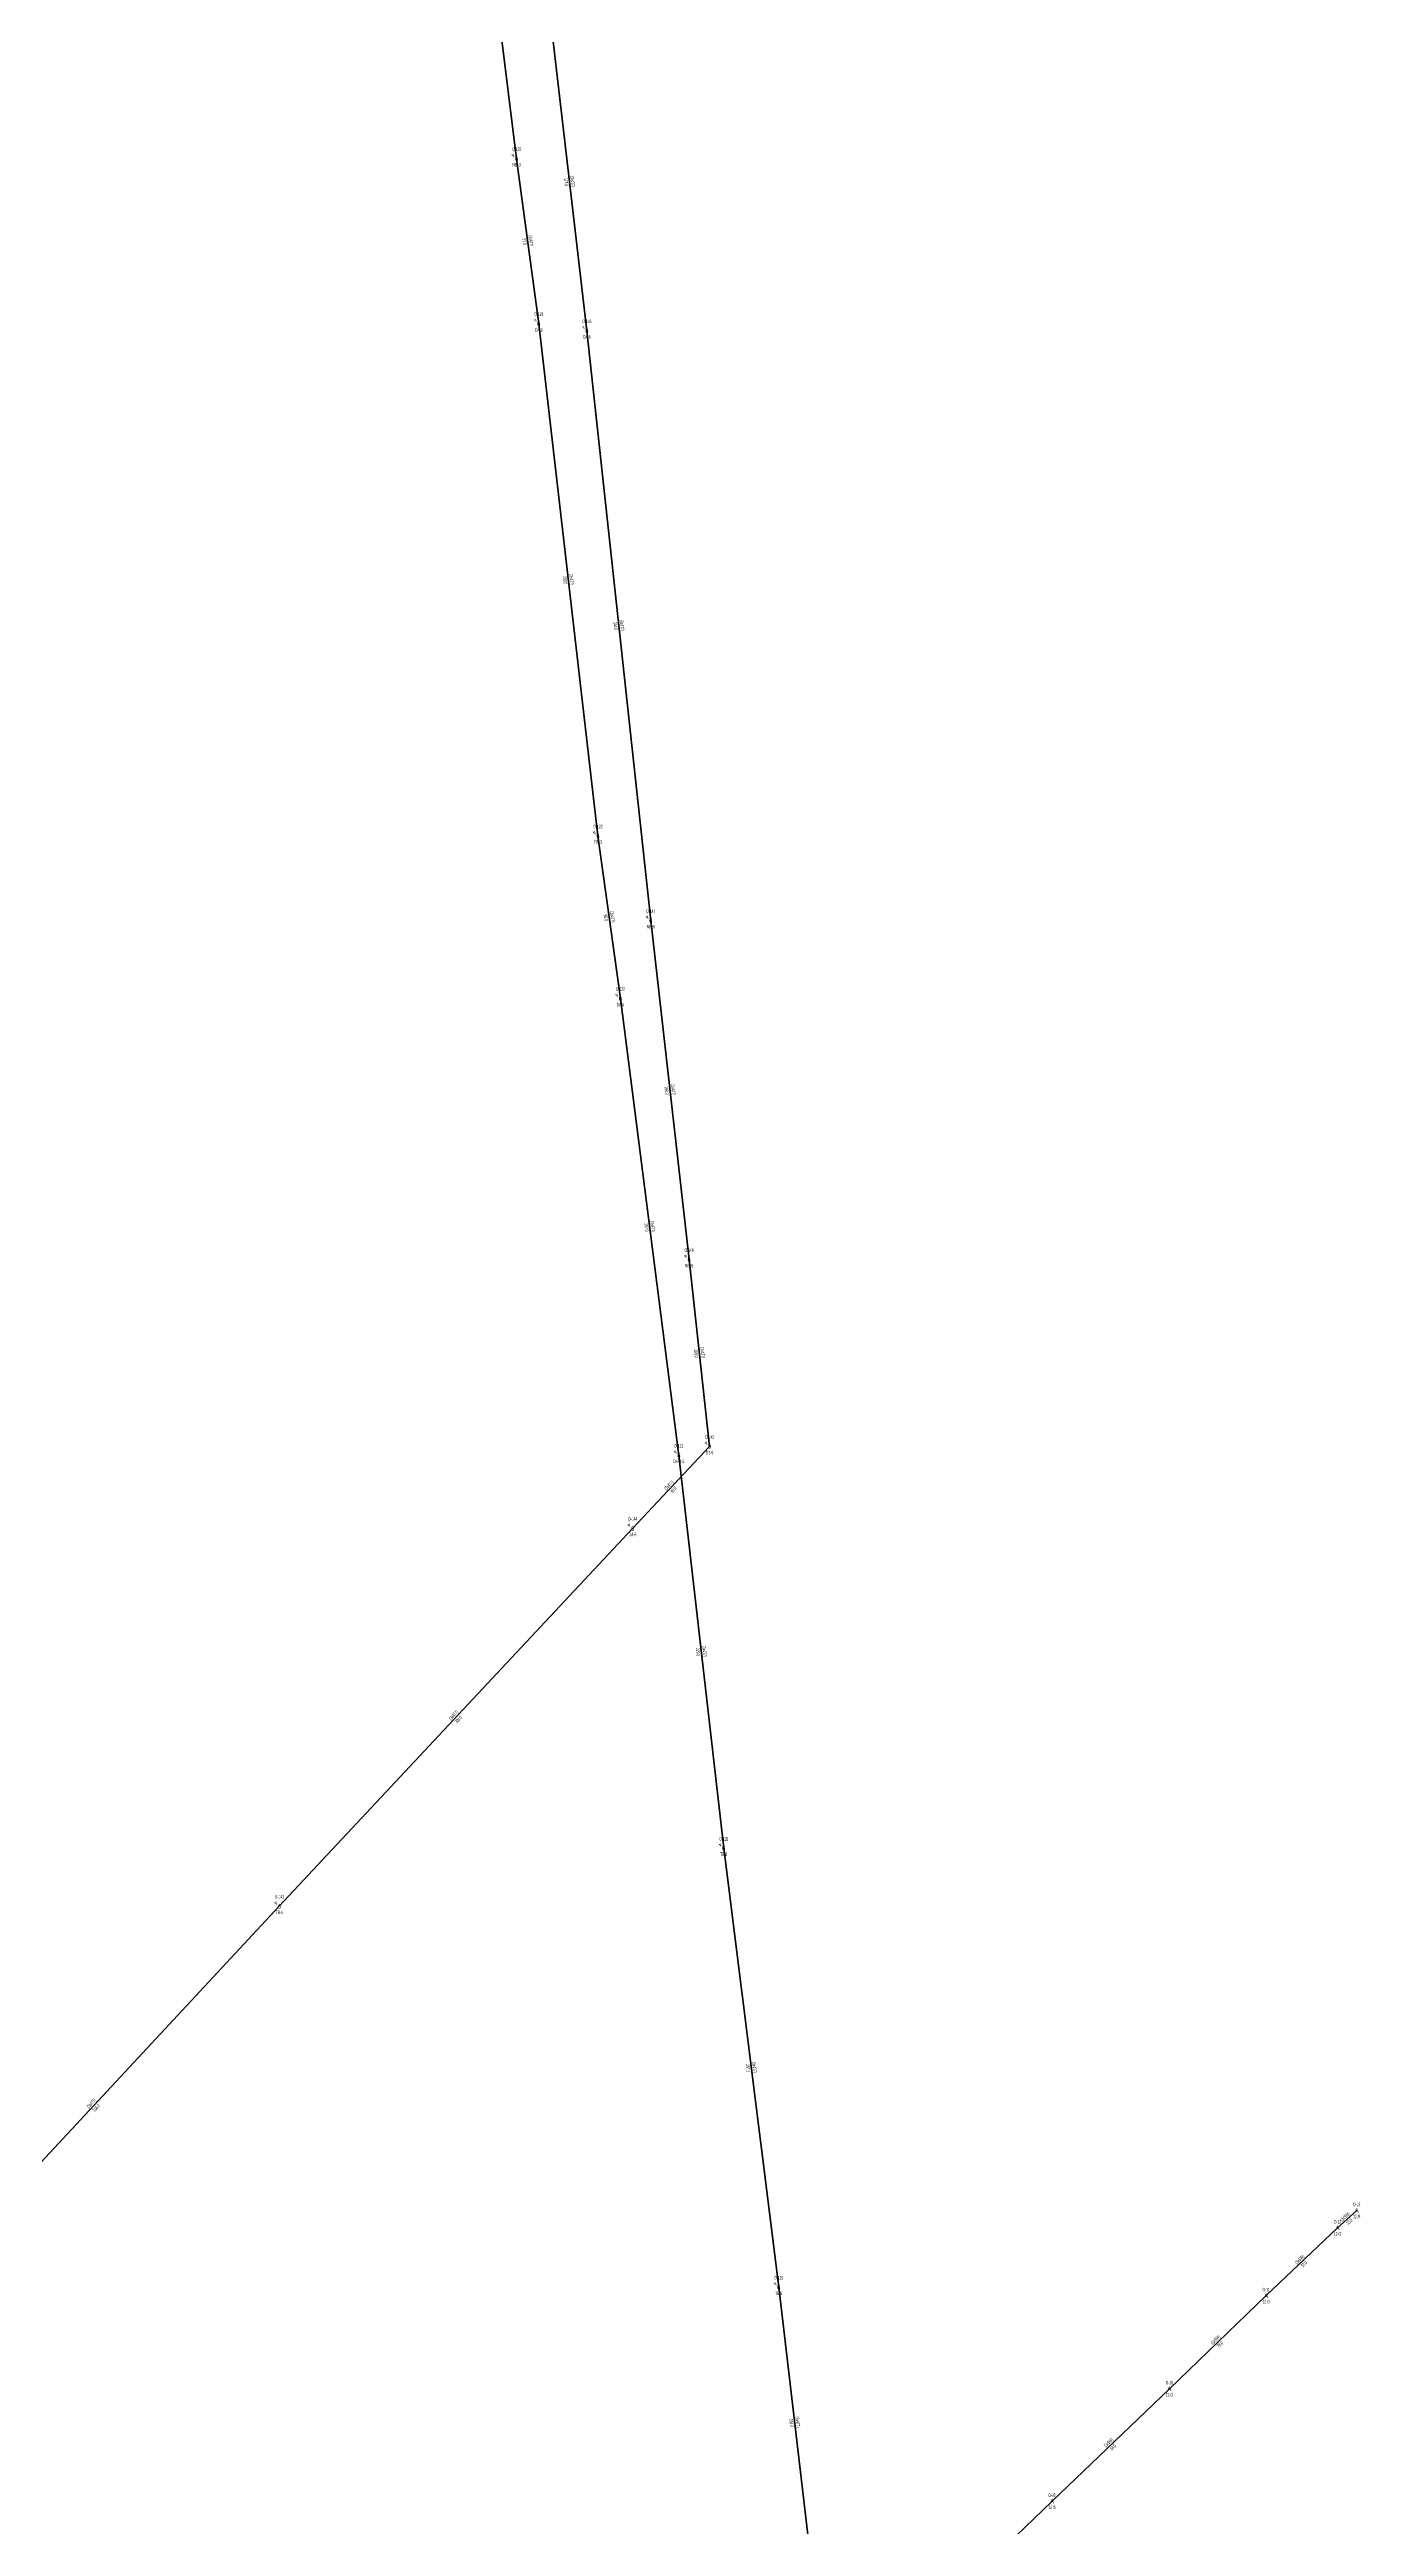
# Model space of a CAD drawing. Header units: millimetres. Extents: x 575398 to 593980, y 4181204 to 4193824.
# Drawn here: x 579679 to 580439, y 4191126 to 4192564 of the extents above; entities that cross this region are included whole.
import ezdxf
from ezdxf.enums import TextEntityAlignment as Align

# ---------------------------------------------------------------- set-up
doc = ezdxf.new("R2010")
doc.units = ezdxf.units.MM
doc.layers.add('DIREK_ENH_MEVCUT', color=6, linetype='Continuous', lineweight=25)
doc.layers.add('HAT_OG_HAVAI_MEVCUT', color=48, linetype='Continuous', lineweight=70)
doc.styles.add('Direk', font='B_CAD')
doc.styles.get("Standard").update_dxf_attribs({"font": 'Arial'})

msp = doc.modelspace()

# ---------------------------------------------------------------- linework, layer by layer
at = {"layer": 'HAT_OG_HAVAI_MEVCUT'}
for p, q in [((579950.05, 4192500.22), (579928.08, 4192677.71)), ((579970.59, 4192573.33), (579990.8, 4192400.33)), ((579962.9, 4192404.44), (579950.05, 4192500.22)), ((579962.9, 4192404.44), (579997.24, 4192107.14)), ((580027.94, 4192058.03), (579990.8, 4192400.33)), ((579997.24, 4192107.14), (580010.27, 4192012.79)), ((580027.94, 4192058.03), (580050.21, 4191861.24)), ((580044.24, 4191747.67), (580010.27, 4192012.79)), ((580062.09, 4191752.79), (580050.21, 4191861.24)), ((580062.09, 4191752.79), (580017.39, 4191705.27)), ((580070.29, 4191519.66), (580044.24, 4191747.67)), ((580017.39, 4191705.27), (579812.21, 4191485.94)), ((580070.29, 4191519.66), (580102.25, 4191264.82)), ((579812.21, 4191485.94), (579596.75, 4191254.58)), ((580437.85, 4191309.43), (580426.72, 4191299.32)), ((580385.28, 4191259.99), (580426.72, 4191299.32)), ((580120.73, 4191107.99), (580102.25, 4191264.82)), ((580385.28, 4191259.99), (580329.09, 4191205.99)), ((580260.93, 4191140.65), (580329.09, 4191205.99)), ((580260.93, 4191140.65), (580212.89, 4191094.41))]:
    msp.add_line(p, q, dxfattribs=at)

# ---------------------------------------------------------------- texts
at = {"layer": 'DIREK_ENH_MEVCUT', "color": 32, "linetype": 'ByBlock', "style": 'Direk'}
for p in [(579948.070101, 4192502.199899), (579960.920101, 4192406.419899), (579988.820101, 4192402.309899), (579995.260101, 4192109.119899), (580025.960101, 4192060.009899), (580008.290101, 4192014.769899), (580048.230101, 4191863.219899), (580060.110101, 4191754.769899), (580042.260101, 4191749.649899), (580015.410101, 4191707.249899), (580068.310101, 4191521.639899), (579810.230101, 4191487.919899), (580100.270101, 4191266.799899)]:
    msp.add_text('4', height=2, rotation=225.000001, dxfattribs=at).set_placement(p, align=Align.MIDDLE_CENTER)
at = {"layer": 'DIREK_ENH_MEVCUT', "linetype": 'ByBlock', "width": 0.53}
for s, p in [('O-125', (579950.05, 4192505.72)), ('NB+3', (579950.05, 4192496.72)), ('O-124', (579962.9, 4192409.94)), ('DA-6', (579962.9, 4192400.94)), ('O-148', (579990.8, 4192405.83)), ('DA-6', (579990.8, 4192396.83)), ('O-123', (579997.24, 4192112.64)), ('TB+3', (579997.24, 4192103.64)), ('O-147', (580027.94, 4192063.53)), ('NB+6', (580027.94, 4192054.53)), ('O-122', (580010.27, 4192018.29)), ('DA-6', (580010.27, 4192009.29)), ('O-146', (580050.21, 4191866.74)), ('NB+6', (580050.21, 4191857.74)), ('O-121', (580044.24, 4191753.17)), ('O-145', (580062.09, 4191758.29)), ('DA+1.5', (580044.24, 4191744.17)), ('DB-6', (580062.09, 4191749.29)), ('O-144', (580017.39, 4191710.77)), ('DA-6', (580017.39, 4191701.77)), ('O-120', (580070.29, 4191525.16)), ('TB-6', (580070.29, 4191516.16)), ('O-143', (579812.21, 4191491.44)), ('TB-6', (579812.21, 4191482.44)), ('O-119', (580102.25, 4191270.32)), ('TB-6', (580102.25, 4191261.32))]:
    msp.add_text(s, height=2.05, dxfattribs=at).set_placement(p, align=Align.MIDDLE_CENTER)
at = {"layer": 'DIREK_ENH_MEVCUT', "linetype": 'ByBlock', "style": 'Direk'}
for p in [(579950.05, 4192500.22), (579962.9, 4192404.44), (579990.8, 4192400.33), (579997.24, 4192107.14), (580027.94, 4192058.03), (580010.27, 4192012.79), (580050.21, 4191861.24), (580062.09, 4191752.79), (580044.24, 4191747.67), (580017.39, 4191705.27), (580070.29, 4191519.66), (579812.21, 4191485.94), (580102.25, 4191264.82)]:
    msp.add_text('6', height=2.5, dxfattribs=at).set_placement(p, align=Align.MIDDLE_CENTER)
at = {"layer": 'DIREK_ENH_MEVCUT', "width": 0.53}
for s, p in [('O-13', (580437.85, 4191312.93)), ('12 /8', (580437.85, 4191305.93)), ('O-12', (580426.72, 4191302.82)), ('12-O', (580426.72, 4191295.82)), ('O-11', (580385.28, 4191263.49)), ('12 /5', (580385.28, 4191256.49)), ('O-10', (580329.09, 4191209.49)), ('12-O', (580329.09, 4191202.49)), ('O-09', (580260.93, 4191144.15)), ('12 /5', (580260.93, 4191137.15))]:
    msp.add_text(s, height=2.05, dxfattribs=at).set_placement(p, align=Align.MIDDLE_CENTER)
at = {"layer": 'DIREK_ENH_MEVCUT', "style": 'Direk'}
for p in [(580437.85, 4191309.43), (580426.72, 4191299.32), (580385.28, 4191259.99), (580329.09, 4191205.99), (580260.93, 4191140.65)]:
    msp.add_text('A', height=2.5, dxfattribs=at).set_placement(p, align=Align.MIDDLE_CENTER)
at = {"layer": 'HAT_OG_HAVAI_MEVCUT', "lineweight": 30, "width": 0.53}
for s, rotation, p in [('174.0', 276.663138, (579979.850741, 4192486.731373, 289995.4)), ('97.0', 277.641267, (579955.632548, 4192452.216975, 289975.025)), ('299.0', 276.588821, (579979.225614, 4192255.692468, 289998.62)), ('344.0', 276.192443, (580008.52496, 4192229.088312, 289995.4)), ('95.0', 277.862971, (580002.912992, 4192059.848716, 290005.135)), ('198.0', 276.456484, (580038.230391, 4191959.539419, 290025.105)), ('267.0', 277.301562, (580026.411893, 4191880.121972, 290005.135)), ('109.0', 276.251458, (580055.305054, 4191806.922442, 290025.105)), ('65.0', 406.751505, (580040.359131, 4191728.447611, 290008.695)), ('229.0', 276.517747, (580056.420494, 4191633.568516, 290022.12)), ('300.0', 406.909107, (579915.42073, 4191595.024316, 289906.105)), ('257.0', 277.148259, (580085.426607, 4191392.134228, 290051.125)), ('316.0', 407.037999, (579705.102035, 4191369.680714, 289798.375)), ('15.0', 402.25062, (580432.856519, 4191303.745821, 290213.36)), ('57.0', 43.503571, (580406.58514, 4191279.038468, 290213.36)), ('78.0', 403.86141, (580357.773979, 4191232.377135, 290164.545)), ('158.0', 276.720435, (580110.64584, 4191186.305529, 290051.125)), ('94.0', 43.789887, (580295.598213, 4191172.7064, 290164.545))]:
    msp.add_text(s, height=2.05, rotation=rotation, dxfattribs=at).set_placement(p, align=Align.TOP_CENTER)
for s, rotation, p in [('(3x477)', 276.663138, (579981.539259, 4192486.928627, 289995.4)), ('(3x477)', 277.641267, (579957.317452, 4192452.443025, 289975.025)), ('(3x477)', 276.588821, (579980.914386, 4192255.887532, 289998.62)), ('(3x477)', 276.192443, (580010.21504, 4192229.271688, 289995.4)), ('(3x477)', 277.862971, (580004.597008, 4192060.081284, 290005.135)), ('(3x477)', 276.456484, (580039.919609, 4191959.730581, 290025.105)), ('(3x477)', 277.301562, (580028.098107, 4191880.338028, 290005.135)), ('(3x477)', 276.251458, (580056.994946, 4191807.107558, 290025.105)), ('(3x477)', 406.751505, (580039.120869, 4191729.612389, 290008.695)), ('(3x477)', 276.517747, (580058.109506, 4191633.761484, 290022.12)), ('(3x477)', 406.909107, (579914.17927, 4191596.185684, 289906.105)), ('(3x477)', 277.148259, (580087.113393, 4191392.345772, 290051.125)), ('(3x477)', 407.037999, (579703.857965, 4191370.839286, 289798.375)), ('(3xSW)', 402.25062, (580431.713481, 4191305.004179, 290213.36)), ('(3xSW)', 43.503571, (580405.41486, 4191280.271532, 290213.36)), ('(3xSW)', 403.86141, (580356.596021, 4191233.602865, 290164.545)), ('(3x477)', 276.720435, (580112.33416, 4191186.504471, 290051.125)), ('(3xSW)', 43.789887, (580294.421787, 4191173.9336, 290164.545))]:
    msp.add_text(s, height=2.05, rotation=rotation, dxfattribs=at).set_placement(p, align=Align.CENTER)

doc.saveas('drawing.dxf')
